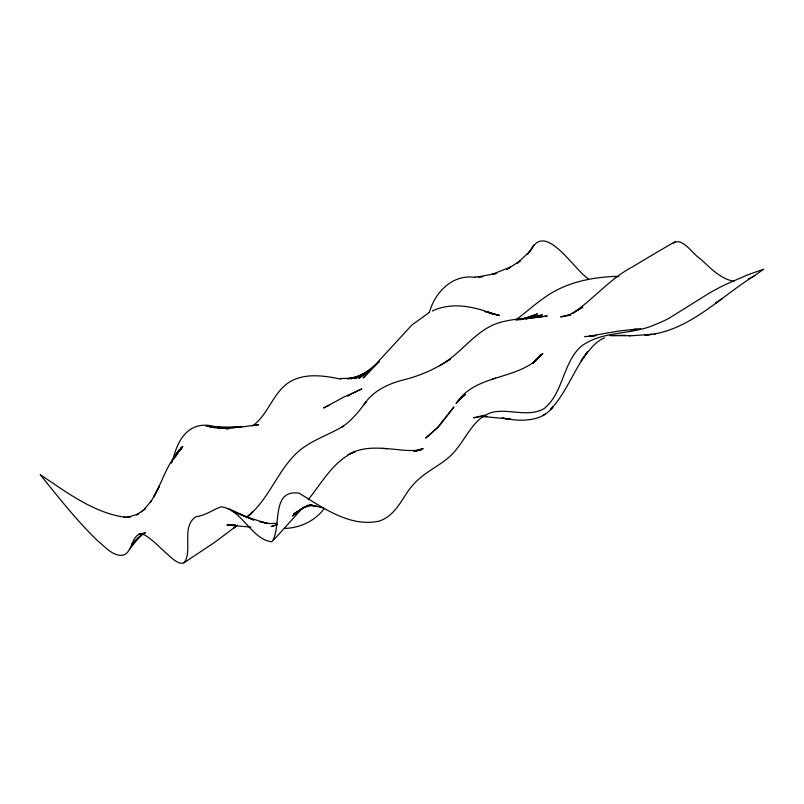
<?xml version="1.0" encoding="UTF-8"?>
<svg xmlns="http://www.w3.org/2000/svg" width="804" height="804" viewBox="0 0 804 804"><rect width="100%" height="100%" fill="white"/><g stroke="black" fill="none" stroke-linecap="round" stroke-linejoin="round"><path stroke-width="1.21" d="M172.88 459.928C178.377 436.552 191.221 418.924 217.462 427.316M429.326 312.505C434.894 292.314 452.732 273.712 475.254 277.46M174.367 458.3L176.8 452.592M531.243 249.974C545.172 220.628 575.131 271.36 588.588 278.847M175.553 456.501L179.001 449.888L173.694 459.114M171.332 463.204L172.508 461.164M176.056 455.838L181.463 447.416L174.227 457.225L182.759 446.32L172.759 459.174M533.776 245.049L527.675 254.124L530.489 250.908M176.619 453.838L181.885 448.099C166.177 462.853 161.996 484.912 150.368 502.359L151.303 500.882L143.956 509.746L136.419 514.892L138.68 513.927L127.333 517.274L130.419 516.871L123.886 517.133M308.223 499.616C322.233 482.45 333.74 460.33 355.267 451.546L348.042 454.652M129.354 549.584L141.966 533.645M323.942 508.942C314.836 521.002 300.023 527.937 285.018 528.389M439.165 426.13L453.938 406.924L437.547 427.507L425.788 438.069L438.371 426.964M673.501 243.19C682.315 236.647 693.078 254.516 699.972 258.566C710.093 267.471 719.962 278.837 733.891 281.269M465.606 394.432L461.657 397.498L463.275 396.02L456.089 403.497C474.37 375.488 510.53 380.051 534.791 361.418L533.082 363.026L540.911 354.484L533.122 363.106L542.831 353.438L533.082 363.026M295.962 514.168L297.46 512.47M550.479 409.578L552.84 407.015C541.142 422.633 519.263 421.477 502.209 418.05L510.63 419.135L481.777 416.382L487.224 416.452L480.169 416.613L473.636 417.859L484.098 415.226M550.82 409.216C566.549 392.302 574.056 369.719 587.835 351.388L581.111 360.936C587.714 352.232 594.076 342.283 604.518 337.801M138.67 537.092L132.077 543.986L143.112 534.027L145.474 532.761L138.71 534.228M273.762 539.896L301.912 508.711L292.435 515.997L304.565 506.821L293.591 513.957L308.153 505.183L304.183 507.455L310.696 505.746L316.263 506.088L309.359 504.651L323.057 507.907M457.597 401.92L463.275 396.02M530.288 250.938L517.253 263.209L520.148 261.019M246.808 517.505L251.19 513.796M246.336 517.665L253.089 511.434L247.682 516.51C269.41 498.751 277.621 470.159 298.274 451.557C311.6 440.089 328.695 435.024 343.539 426.03L341.268 427.467C351.479 421.095 358.795 411.336 366.071 401.96L364.192 404.322C372.875 391.086 387.819 383.98 402.693 380.101C419.738 376.051 435.828 368.785 450.391 359.076L439.306 365.81M143.956 509.746L145.544 508.399L141.293 511.937M183.764 562.941L214.678 542.338L236.627 525.866M233.572 528.339L237.441 525.233M445.868 361.84C462.742 350.403 475.074 332.665 494.169 324.474C511.032 317.861 529.605 318.796 547.233 315.982L516.48 320.022L542.348 314.917L525.937 318.927M252.456 426.009C268.265 414.683 272.677 393.166 288.988 382.352C304.545 372.674 323.932 375.568 340.896 379.146M465.104 394.694L462.511 396.613L464.35 395.467M754.775 275.571C719.6 297.048 688.505 332.233 644.939 335.097L652.134 334.323L631.482 335.74L610.96 335.569M364.996 373.981L358.885 378.393L379.458 361.509L363.187 377.95L411.859 325.027L429.386 312.404M717.841 301.57L715.872 302.967L721.922 298.726M515.836 319.932C530.7 308.837 544.187 295.38 561.433 287.862C578.649 280.033 597.653 277.099 616.427 276.285M542.68 415.718L545.413 413.959M370.875 369.016L355.036 378.644L361.72 375.478M520.158 260.858L506.62 269.591L510.58 267.039L492.319 274.285L496.761 273.35L478.269 276.857L482.802 276.616L474.923 276.938M675.551 241.391C661.29 249.662 647.099 258.024 633.009 266.576C609.985 278.556 593.633 299.148 572.468 313.49L582.82 307.148L569.966 314.515L560.679 316.907L570.87 315.078M347.71 396.151L351.459 394.01M352.393 393.478L361.81 388.905L344.192 396.915L323.57 407.97L329.409 405.216M748.333 278.998L754.182 275.933L763.8 269.109L746.614 275.29L725.278 284.626A297.44 266.405 -89.8 0 0 708.274 293.741L668.958 318.324A150.77 135.032 -89.8 0 1 655.541 324.394C632.185 335.147 603.814 330.384 582.337 345.449A40.773 36.512 -89.8 0 0 575.161 352.926C562.549 370.121 561.232 394.493 544.228 408.532C528.308 417.738 509.565 408.482 492.55 412.231C474.611 417.025 467.325 436.12 456.461 449.225C445.838 463.516 428.019 469.345 415.829 481.948A75.013 67.184 -89.8 0 0 407.568 491.817C400.08 503.143 393.025 516.711 379.146 521.092C349.75 527.595 322.746 507.465 298.977 493.123C270.174 489.234 282.194 527.434 271.903 541.775C251.33 539.645 242.024 509.143 220.979 506.801C212.568 509.927 205.241 515.655 195.915 516.701C182.277 525.876 190.98 545.745 186.116 559.182C183.021 568.74 172.82 559.051 168.689 555.363C160.89 548.67 153.996 540.79 145.222 535.303A24.12 9.477 59.7 0 0 139.876 533.906C130.952 537.484 132.73 551.041 123.826 555.021C113.294 557.152 105.223 546.8 97.827 541.002C76.762 520.57 58.541 497.455 40.2 474.601C66.682 492.219 93.777 513.183 126.218 517.444M349.981 453.808C361.217 447.597 374.553 447.577 387.005 448.712M365.971 372.805L351.127 378.774L356.946 377.267M529.655 316.997L537.474 313.902L520.027 319.731M432.381 310.967C450.974 302.053 472.541 306.203 491.043 313.158L487.857 312.143L499.254 315.359L484.842 311.63M416.361 450.974L423.135 448.542L414.11 451.396M277.119 524.55L271.26 526.56L277.038 524.831M495.535 378.111L492.45 379.106L493.123 378.895M414.201 451.376L421.266 449.697C408.05 452.149 394.764 448.481 381.498 448.441M614.196 276.767L618.779 276.526M233.562 524.55L229.944 525.444L235.19 524.64L226.849 525.102L250.938 527.082M255.37 425.477L258.677 424.663L245.29 426.502L217.723 428.462L241.843 427.004L213.623 427.577L234.889 427.718M359.177 376.182L347.449 378.784L352.273 378.433M654.315 334.072L655.401 333.851M584.528 336.665L596.166 335.489L589.282 336.162L618.246 331.117L640.617 328.645M630.879 329.801L636.326 329.148M353.499 378.121L340.414 378.543M591.372 335.931L593.754 335.831M276.928 523.314L269.863 523.565L259.813 521.595L267.149 523.515L244.989 516.429L232.085 510.982L253.722 520.037L228.266 508.57M609.633 335.6L625.21 335.328M629.019 335.73L630.246 335.76M490.601 313.63L499.254 315.359M233.823 427.587L209.733 426.844L225.793 427.959M206.065 426.241L225.813 427.839M226.175 428.813L228.095 429.105M159.493 485.917L153.554 497.224L159.493 485.917"/></g></svg>
